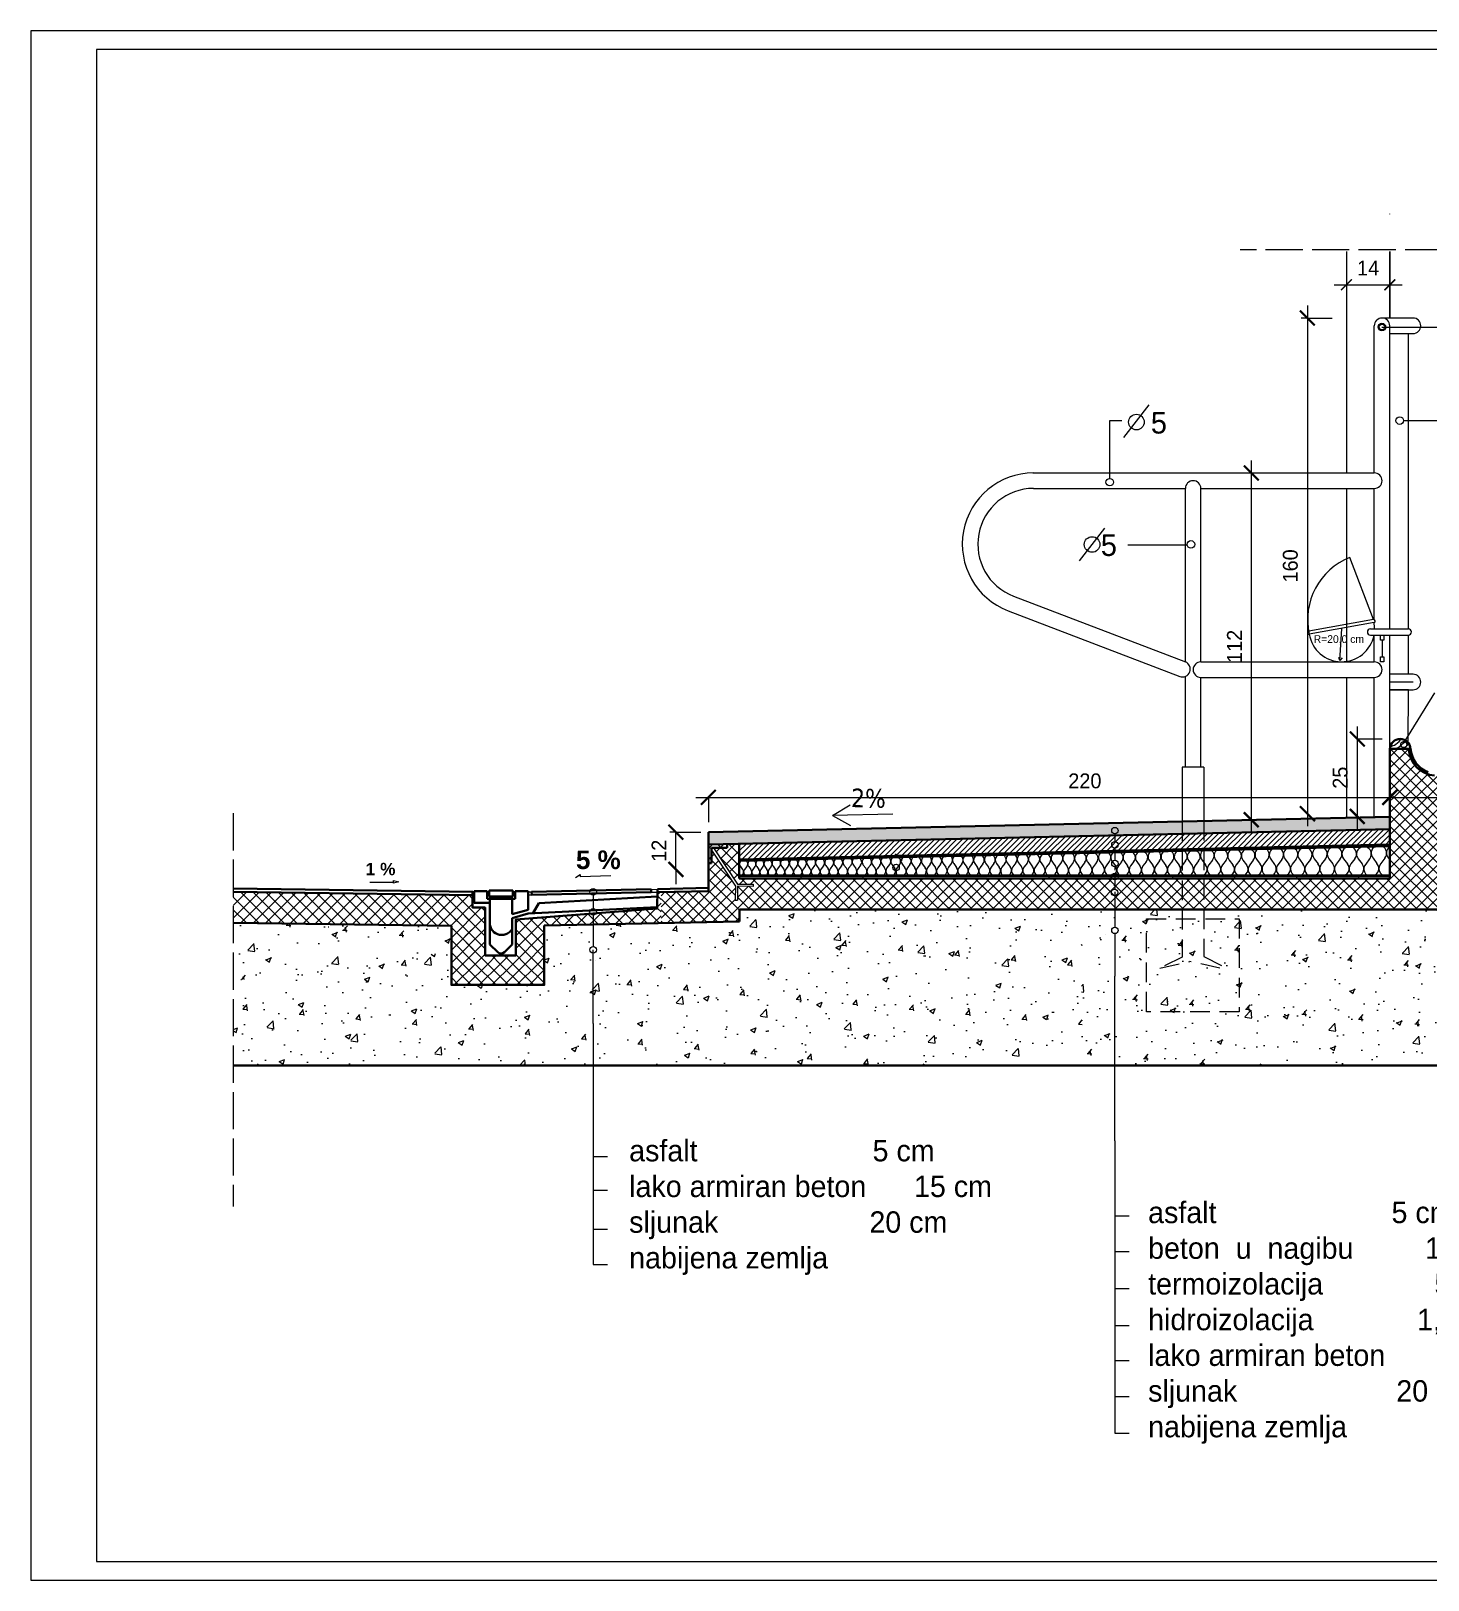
# Model space of a CAD drawing. Header units: millimetres. Extents: x 73 to 57768, y -40361 to 10065.
# Drawn here: x 2355 to 2806, y -3840 to -3340 of the extents above; entities that cross this region are included whole.
import ezdxf

# ---------------------------------------------------------------- set-up
doc = ezdxf.new("R2010")
doc.units = ezdxf.units.MM
for name, pattern in [('ACAD_ISO02W100', [15, 12, -3]), ('ACAD_ISO03W100', [30, 12, -18]), ('DASHED2', [9.525, 6.35, -3.175])]:
    doc.linetypes.add(name, pattern=pattern)
for name, color, linetype, lineweight in [('kote', 124, 'Continuous', 5), ('linija presjeka', 7, 'ACAD_ISO02W100', 18), ('nenosiv', 76, 'Continuous', 18), ('okvir', 120, 'Continuous', 13), ('shrafura', 2, 'Continuous', 5), ('srafure', 8, 'Continuous', 9), ('ulica', 71, 'Continuous', 13)]:
    doc.layers.add(name, color=color, linetype=linetype, lineweight=lineweight)
doc.layers.add('pogled', color=7, linetype='Continuous', lineweight=5, true_color=0x8db1c3)
doc.layers.add('presjek', color=7, linetype='Continuous', lineweight=40, true_color=0xe37da2)
doc.layers.add('TEXT', color=7, linetype='Continuous')
doc.styles.add('SIMPLEX', font='ARIALBD.TTF', dxfattribs={"height": 2})
doc.dimstyles.new('arhkote 1-20', dxfattribs={"dimtxt": 4.8, "dimasz": 3.5, "dimexe": 5, "dimexo": 15, "dimgap": 3, "dimtad": 1, "dimdec": 1, "dimtxsty": 'Standard', "dimblk": 'ARCHTICK', "dimcen": 2.5, "dimdle": 4, "dimse1": 1, "dimse2": 1, "dimclrd": 256, "dimclre": 256, "dimclrt": 7, "dimadec": 0, "dimazin": 0, "dimtfac": 1, "dimtdec": 1, "dimtix": 1, "dimtmove": 2, "dimatfit": 0, "dimldrblk": 'ARCHTICK', "dimfxl": 1, "dimlwd": -1, "dimarcsym": 0})
pattern_1 = [(50, (-74756.744, 23933.695), (18.218467, -1.5939086), [1.905, -20.955]), (355, (-74756.744, 23933.695), (-3.5242826, 19.1056643), [1.524, -16.764]), (100.451, (-74755.225, 23933.562), (14.69425, 17.5116688), [1.619, -17.809]), (46.1842, (-74756.744, 23938.775), (27.107904, -4.204233), [2.8575, -31.4325]), (96.6356, (-74754.485, 23938.425), (23.7404234, 24.742556), [2.4285, -26.7135]), (351.184, (-74756.744, 23938.775), (23.740461, 24.742512), [2.286, -25.146]), (21, (-74754.204, 23937.505), (15.161488, -10.2265519), [1.905, -20.955]), (326, (-74754.204, 23937.505), (6.180203, 18.4187966), [1.524, -16.764]), (71.4514, (-74752.94, 23936.653), (21.341649, 8.1922858), [1.619, -17.809]), (37.5, (-74756.7435, 23933.695), (0.3088603, 8.4555039), [0, -16.5608, 0, -17.018, 0, -16.8275]), (7.5, (-74756.7435, 23933.695), (6.6819663, 10.0180575), [0, -9.7028, 0, -16.1798, 0, -6.4135]), (327.5, (-74762.408, 23933.695), (13.5590595, -0.5728744), [0, -6.35, 0, -19.812, 0, -26.289]), (317.5, (-74764.948, 23933.695), (14.8129181, 2.5426491), [0, -8.255, 0, -13.1572, 0, -18.669])]
pattern_2 = [(45, (-74756.7435, 23933.695), (-1.796051224, 1.796051224), []), (135, (-74756.7435, 23933.695), (-1.796051224, -1.796051224), [])]
pattern_3 = [(50, (-53501.428, -11620.23), (18.218467, -1.5939086), [1.905, -20.955]), (355, (-53501.428, -11620.23), (-3.5242826, 19.105664), [1.524, -16.764]), (100.451, (-53499.91, -11620.363), (14.69425, 17.511669), [1.619, -17.809]), (46.1842, (-53501.428, -11615.15), (27.107904, -4.204233), [2.8575, -31.4325]), (96.6356, (-53499.17, -11615.5), (23.740423, 24.742556), [2.4285, -26.7135]), (351.184, (-53501.428, -11615.15), (23.74046, 24.742512), [2.286, -25.146]), (21, (-53498.888, -11616.42), (15.161488, -10.226552), [1.905, -20.955]), (326, (-53498.888, -11616.42), (6.180203, 18.4187966), [1.524, -16.764]), (71.4514, (-53497.625, -11617.272), (21.341649, 8.192286), [1.619, -17.809]), (37.5, (-53501.4285, -11620.23), (0.3088603, 8.4555039), [0, -16.5608, 0, -17.018, 0, -16.8275]), (7.5, (-53501.4285, -11620.23), (6.6819663, 10.0180575), [0, -9.7028, 0, -16.1798, 0, -6.4135]), (327.5, (-53507.093, -11620.23), (13.5590595, -0.5728744), [0, -6.35, 0, -19.812, 0, -26.289]), (317.5, (-53509.633, -11620.23), (14.8129181, 2.542649), [0, -8.255, 0, -13.1572, 0, -18.669])]
pattern_4 = [(45, (-53501.4285, -11620.23), (-2.02055763, 2.02055763), []), (135, (-53501.4285, -11620.23), (-2.02055763, -2.02055763), [])]
pattern_5 = [(37.5, (-74756.7435, 23933.69505), (-0.032000626, 0.978826475), [0, -0.77216, 0, -0.8636, 0, -0.8255]), (7.5, (-74756.7435, 23933.695), (0.899046566, 1.433650201), [0, -0.41656, 0, -0.69596, 0, -0.2667]), (327.5, (-74757.3684, 23933.69505), (1.5819847405, 0.002874369), [0, -0.254, 0, -0.9144, 0, -1.1938]), (317.5, (-74757.3684, 23933.695), (1.527112905, 0.445858647), [0, -0.127, 0, -0.59944, 0, -0.6858])]

# ---------------------------------------------------------------- blocks, each defined once
blk = doc.blocks.new('_ArchTick')
at = {"layer": 'kote', "color": 0, "const_width": 0.15}
blk.add_lwpolyline([(-0.5, -0.5), (0.5, 0.5)], dxfattribs=at)
blk = doc.blocks.new('*D309')
at = {"layer": 'Defpoints', "color": 0}
for p in [(2779.6, -3411.06), (2793.6, -3411.06), (2793.6, -3421.81)]:
    blk.add_point(p, dxfattribs=at)
at = {"layer": 'kote'}
blk.add_line((2775.6, -3421.81), (2797.6, -3421.81), dxfattribs=at)
at = {"layer": 'kote', "xscale": 3.5, "yscale": 3.5, "zscale": 3.5, "rotation": 180}
blk.add_blockref('_ArchTick', (2779.6, -3421.81), dxfattribs=at)
at = {"layer": 'kote', "xscale": 3.5, "yscale": 3.5, "zscale": 3.5}
blk.add_blockref('_ArchTick', (2793.6, -3421.81), dxfattribs=at)
at = {"layer": 'kote', "color": 7, "insert": (2786.6, -3416.41), "char_height": 4.8, "attachment_point": 5}
blk.add_mtext('14', dxfattribs=at)

msp = doc.modelspace()

# ---------------------------------------------------------------- hatches: boundary and pattern name
at = {"layer": 'pogled'}
msp.add_hatch(color=256, dxfattribs=at).paths.add_polyline_path([(2623.597, -3612.509), (2620.296, -3612.509, -0.0853209), (2619.781, -3612.509), (2614.305, -3612.509, -0.0899729), (2613.788, -3612.509), (2608.462, -3612.509, -0.0899729), (2607.945, -3612.509), (2603.597, -3612.509), (2603.597, -3613.509), (2623.597, -3613.509)])
h = msp.add_hatch(color=256, dxfattribs=at)
h.paths.add_polyline_path([(2663.597, -3612.509), (2659.52, -3612.509, -0.0899729), (2658.905, -3612.509), (2652.716, -3612.509, -0.0899729), (2652.101, -3612.509), (2645.942, -3612.509, -0.094619), (2645.326, -3612.509), (2643.597, -3612.509), (2643.597, -3613.509), (2663.597, -3613.509)])
h.paths.add_polyline_path([(2703.597, -3612.529, -0.0511877), (2703.19, -3612.509), (2695.894, -3612.509, -0.080649), (2695.285, -3612.509), (2688.299, -3612.509, -0.080649), (2687.69, -3612.509), (2683.597, -3612.509), (2683.597, -3613.509), (2703.597, -3613.509)])
h = msp.add_hatch(color=256, dxfattribs=at)
h.paths.add_polyline_path([(2743.597, -3612.509), (2737.134, -3612.509, -0.0663228), (2736.553, -3612.509), (2728.461, -3612.509, -0.0711734), (2727.868, -3612.509), (2723.597, -3612.509), (2723.597, -3613.509), (2743.597, -3613.509)])
h.paths.add_polyline_path([(2783.597, -3612.509), (2783.12, -3612.509, -0.0582682), (2782.568, -3612.509), (2773.644, -3612.509, -0.0582682), (2773.092, -3612.509), (2764.146, -3612.509, -0.0595791), (2763.597, -3612.511), (2763.597, -3613.509), (2783.597, -3613.509)])
at = {"layer": 'shrafura', "linetype": 'ACAD_ISO03W100', "ltscale": 5}
h = msp.add_hatch(dxfattribs=at)
h.set_pattern_fill('ANSI37', color=256, scale=0.8, style=0)
h.set_pattern_definition(pattern_2)
h.paths.add_polyline_path([(2962.112, -3577.698, -0.1756306), (2938.597, -3558.509), (2935.638, -3558.509), (2935.638, -3559.471), (2934.676, -3558.509), (2858.818, -3558.509), (2857.857, -3559.471), (2857.857, -3558.509), (2853.597, -3558.509, -0.1001854), (2841.704, -3571.577, -0.2674767), (2842.158, -3572.364, -0.5743672), (2840.8, -3573.156, -0.101183), (2824.344, -3580.049), (2888.173, -3623.509), (2962.112, -3623.509)])
h.paths.add_polyline_path([(2824.344, -3580.049, -0.092079), (2808.08, -3580.233, -0.3823036), (2799.714, -3571.596), (2793.597, -3571.596), (2793.597, -3587.28), (2834.965, -3587.28)])
h.paths.add_polyline_path([(2818.797, -3578.182), (2828.397, -3578.182), (2828.397, -3585.382), (2818.797, -3585.382)], flags=25)
h.paths.add_polyline_path([(2890.897, -3578.171), (2901.297, -3578.171), (2901.297, -3585.371), (2890.897, -3585.371)], flags=24)
h = msp.add_hatch(dxfattribs=at)
h.set_pattern_fill('ANSI37', color=256, scale=0.8, style=0)
h.set_pattern_definition(pattern_2)
h.paths.add_polyline_path([(2834.965, -3587.28), (2793.597, -3587.28), (2793.597, -3613.509), (2733.597, -3613.509), (2733.597, -3623.509), (2888.173, -3623.509)])
h.paths.add_polyline_path([(2733.597, -3613.509), (2726.597, -3613.509), (2726.597, -3623.509), (2733.597, -3623.509)])
h.paths.add_polyline_path([(2726.597, -3613.509), (2651.072, -3613.509), (2651.072, -3623.509), (2726.597, -3623.509)])
h = msp.add_hatch(dxfattribs=at)
h.set_pattern_fill('AR-SAND', color=256, scale=0.02, style=0)
h.set_pattern_definition(pattern_5)
h.paths.add_polyline_path([(2793.597, -3597.51), (2793.597, -3593.509), (2748.893, -3594.52), (2748.893, -3598.527)])
h.paths.add_polyline_path([(2748.893, -3598.527), (2748.893, -3594.52), (2733.597, -3594.866), (2733.597, -3598.874)])
h.paths.add_polyline_path([(2726.597, -3595.024), (2726.597, -3599.033), (2733.597, -3598.874), (2733.597, -3594.866)])
h = msp.add_hatch(dxfattribs=at)
h.set_pattern_fill('AR-SAND', color=256, scale=0.02, style=0)
h.set_pattern_definition(pattern_5)
h.paths.add_polyline_path([(2653.139, -3596.684), (2573.627, -3598.482), (2573.627, -3602.511), (2653.139, -3600.703)])
h = msp.add_hatch(dxfattribs=at)
h.set_pattern_fill('ANSI31', color=256, scale=0.4, style=0)
h.set_pattern_definition([(45, (-74756.7435, 23933.695), (-0.898025612, 0.898025612), [])])
h.paths.add_polyline_path([(2583.597, -3602.284), (2583.597, -3607.285), (2726.597, -3604.035), (2726.597, -3599.033)])
h.paths.add_polyline_path([(2726.597, -3604.035), (2733.597, -3603.876), (2733.597, -3598.874), (2726.597, -3599.033)])
h.paths.add_polyline_path([(2733.597, -3598.874), (2733.597, -3603.876), (2793.597, -3602.512), (2793.597, -3597.51)])
h = msp.add_hatch(dxfattribs=at)
h.set_pattern_fill('AR-SAND', color=256, scale=0.02, style=0)
h.set_pattern_definition(pattern_5)
h.paths.add_polyline_path([(2726.597, -3595.024), (2653.139, -3596.684), (2653.139, -3600.703), (2726.597, -3599.033)])
h = msp.add_hatch(dxfattribs=at)
h.set_pattern_fill('ANSI37', color=256, scale=0.8, style=0)
h.set_pattern_definition(pattern_2)
h.paths.add_polyline_path([(2651.072, -3613.509), (2583.597, -3613.509), (2583.597, -3602.284), (2573.627, -3602.511), (2573.627, -3608.511), (2574.627, -3608.511), (2574.627, -3603.511), (2575.27, -3603.511), (2583.06, -3615.287), (2588.021, -3615.305), (2588.018, -3615.992), (2583.007, -3615.974), (2582.991, -3620.432), (2582.305, -3620.43), (2582.321, -3615.983), (2574.627, -3604.351), (2574.627, -3608.511), (2573.627, -3608.511), (2573.627, -3617.511), (2558.349, -3617.84), (2558.349, -3627.842), (2583.627, -3627.299), (2583.627, -3623.509), (2651.072, -3623.509)])
at = {"layer": 'shrafura', "linetype": 'ACAD_ISO02W100'}
h = msp.add_hatch(dxfattribs=at)
h.set_pattern_fill('ANSI37', color=256, scale=0.9, style=0)
h.set_pattern_definition(pattern_4)
h.paths.add_polyline_path([(2501.533, -3622.845), (2497.488, -3622.845), (2497.488, -3618.799), (2420.199, -3617.739), (2420.199, -3627.74), (2490.627, -3628.706), (2490.627, -3641.06), (2520.627, -3641.06), (2520.627, -3628.653), (2536.416, -3628.313), (2536.416, -3625.322, -0.260489), (2535.521, -3624.822), (2511.45, -3626.692), (2511.45, -3638.3), (2501.533, -3638.3)])
h = msp.add_hatch(dxfattribs=at)
h.set_pattern_fill('ANSI37', color=256, scale=0.9, style=0)
h.set_pattern_definition(pattern_4)
h.paths.add_polyline_path([(2558.337, -3617.84), (2557.122, -3617.866), (2557.049, -3623.149), (2537.385, -3624.677, -0.3023426), (2536.416, -3625.322), (2536.416, -3628.313), (2558.337, -3627.842)])
at = {"layer": 'shrafura'}
h = msp.add_hatch(dxfattribs=at)
h.set_pattern_fill('AR-CONC', color=256, scale=0.1, style=0)
h.set_pattern_definition(pattern_3)
h.paths.add_polyline_path([(2694.115, -3623.509), (2583.627, -3623.509), (2583.627, -3627.299), (2536.416, -3628.313), (2536.416, -3635.431, -0.4142136), (2537.466, -3636.482, -0.4148697), (2536.413, -3637.533), (2536.362, -3660.239), (2536.362, -3673.853), (2694.419, -3673.853)])
at = {"layer": 'shrafura', "linetype": 'ACAD_ISO03W100', "ltscale": 5}
h = msp.add_hatch(dxfattribs=at)
h.set_pattern_fill('AR-CONC', color=256, scale=0.1, style=0)
h.set_pattern_definition(pattern_1)
h.paths.add_polyline_path([(2962.112, -3623.509), (2733.597, -3623.509), (2733.597, -3626.446), (2745.022, -3626.446), (2745.022, -3656.446), (2715.022, -3656.446), (2715.022, -3626.446), (2726.597, -3626.446), (2726.597, -3623.509), (2694.054, -3623.509), (2694.054, -3673.853), (2962.112, -3673.853)])
h = msp.add_hatch(dxfattribs=at)
h.set_pattern_fill('AR-CONC', color=256, scale=0.1, style=0)
h.set_pattern_definition(pattern_1)
h.paths.add_polyline_path([(2490.627, -3631.414), (2420.199, -3636.234), (2420.199, -3646.256), (2496.139, -3641.06), (2490.627, -3641.06)])
h.paths.add_polyline_path([(2490.627, -3631.414), (2490.627, -3628.706), (2420.199, -3627.74), (2420.199, -3636.234)])
at = {"layer": 'shrafura'}
h = msp.add_hatch(dxfattribs=at)
h.set_pattern_fill('AR-CONC', color=256, scale=0.1, style=0)
h.set_pattern_definition(pattern_3)
h.paths.add_polyline_path([(2536.413, -3637.533, -0.4135578), (2535.365, -3636.482, -0.4142136), (2536.416, -3635.431), (2536.416, -3628.313), (2520.627, -3628.653), (2520.627, -3641.06), (2520.627, -3647.799), (2490.627, -3647.799), (2490.627, -3641.06), (2490.627, -3636.902), (2420.199, -3647.55), (2420.199, -3673.853), (2536.362, -3673.853), (2536.362, -3660.239)])
at = {"layer": 'shrafura', "linetype": 'ACAD_ISO03W100', "ltscale": 5}
h = msp.add_hatch(dxfattribs=at)
h.set_pattern_fill('AR-CONC', color=256, scale=0.1, style=0)
h.set_pattern_definition(pattern_1)
h.paths.add_polyline_path([(2715.022, -3626.446), (2715.022, -3656.446), (2745.022, -3656.446), (2745.022, -3626.446)])
at = {"layer": 'shrafura', "linetype": 'ACAD_ISO02W100'}
h = msp.add_hatch(dxfattribs=at)
h.set_pattern_fill('ANSI37', color=256, scale=0.9, style=0)
h.set_pattern_definition(pattern_4)
h.paths.add_polyline_path([(2520.627, -3641.06), (2490.627, -3641.06), (2490.627, -3647.799), (2520.627, -3647.799)])

# ---------------------------------------------------------------- linework, layer by layer
at = {"layer": 'kote'}
for p, q in [((2767.005, -3428.555), (2767.005, -3596.555)), ((2767.005, -3432.555), (2765.005, -3432.555)), ((2767.005, -3432.555), (2775.005, -3432.555)), ((2707.772, -3471.085), (2715.934, -3460.597)), ((2748.893, -3478.553), (2748.893, -3598.52)), ((2693.397, -3510.887), (2701.559, -3500.4)), ((2783.106, -3564.427), (2783.106, -3597.427)), ((2783.106, -3568.427), (2791.106, -3568.427)), ((2569.597, -3587.28), (2853.597, -3587.28)), ((2573.597, -3587.28), (2573.597, -3595.28)), ((2563.12, -3598.509), (2561.12, -3598.509)), ((2563.12, -3598.509), (2571.12, -3598.509)), ((2563.12, -3610.509), (2563.12, -3598.509)), ((2563.12, -3610.509), (2563.12, -3615.309))]:
    msp.add_line(p, q, dxfattribs=at)
at = {"layer": 'kote', "linetype": 'ByBlock'}
for p, q in [((2464.292, -3614.635), (2471.824, -3614.635)), ((2471.968, -3614.511), (2471.968, -3614.094)), ((2471.968, -3614.094), (2473.694, -3614.557)), ((2473.694, -3614.557), (2471.984, -3615.015)), ((2471.984, -3615.015), (2471.984, -3614.571)), ((2530.658, -3613.145), (2532.257, -3612.222)), ((2532.257, -3612.222), (2532.257, -3612.952)), ((2542.142, -3612.556), (2532.257, -3612.952))]:
    msp.add_line(p, q, dxfattribs=at)
at = {"layer": 'kote'}
for centre in [(2711.807, -3466.131), (2697.478, -3505.644)]:
    msp.add_circle(centre, 2.52, dxfattribs=at)
at = {"layer": 'linija presjeka'}
for p, q in [((2840.521, -3410.557), (2745.27, -3410.557)), ((2420.199, -3592.378), (2420.199, -3719.291))]:
    msp.add_line(p, q, dxfattribs=at)
at = {"layer": 'nenosiv'}
for p, q in [((2573.597, -3613.509), (2573.597, -3602.507)), ((2583.597, -3612.677), (2793.597, -3612.677))]:
    msp.add_line(p, q, dxfattribs=at)
at = {"layer": 'okvir'}
for points in [[(2354.911, -3339.898), (2354.911, -3839.898), (3054.911, -3839.898), (3054.911, -3339.898)], [(2354.911, -3339.898), (2354.911, -3839.898), (3054.911, -3839.898), (3054.911, -3339.898)], [(2376.027, -3345.898), (2376.027, -3833.898), (3048.911, -3833.898), (3048.911, -3345.898)], [(2376.027, -3345.898), (2376.027, -3833.898), (3048.911, -3833.898), (3048.911, -3345.898)]]:
    msp.add_lwpolyline(points, close=True, dxfattribs=at)
at = {"layer": 'pogled'}
for p, q in [((2793.597, -3399.058), (2793.597, -3398.948)), ((2793.597, -3399.058), (2793.597, -3398.948)), ((2779.597, -3411.063), (2779.597, -3482.553)), ((2793.597, -3432.554), (2793.597, -3411.063)), ((2793.597, -3432.554), (2793.597, -3411.063)), ((2793.597, -3411.063), (2793.597, -3432.554)), ((2801.097, -3432.556), (2791.097, -3432.553)), ((2788.597, -3482.553), (2788.597, -3435.053)), ((2791.067, -3435.461), (2815.573, -3435.461)), ((2793.597, -3532.873), (2793.597, -3435.053)), ((2793.597, -3437.556), (2801.097, -3437.556)), ((2799.597, -3532.873), (2799.597, -3437.556)), ((2703.197, -3465.648), (2707.102, -3465.648)), ((2703.197, -3484.32), (2703.197, -3465.648)), ((2798.029, -3465.648), (2810.872, -3465.648)), ((2678.328, -3482.553), (2788.597, -3482.553)), ((2678.597, -3487.553), (2727.597, -3487.553)), ((2727.597, -3543.553), (2727.597, -3487.553)), ((2732.597, -3543.553), (2732.597, -3487.553)), ((2732.597, -3487.553), (2788.597, -3487.553)), ((2779.597, -3487.553), (2779.597, -3543.553)), ((2788.597, -3529.89), (2788.597, -3487.553)), ((2709.044, -3505.74), (2728.196, -3505.74)), ((2788.334, -3529.866), (2780.746, -3509.84)), ((2672.17, -3522.366), (2727.597, -3543.553)), ((2670.385, -3527.037), (2725.812, -3548.223)), ((2788.334, -3529.866), (2767.416, -3533.587)), ((2788.509, -3530.851), (2767.592, -3534.572)), ((2777.522, -3543.143), (2778.079, -3532.873)), ((2787.36, -3532.873), (2799.604, -3532.873)), ((2787.36, -3534.873), (2799.604, -3534.873)), ((2788.597, -3543.553), (2788.597, -3534.873)), ((2790.626, -3536.514), (2790.626, -3534.873)), ((2790.626, -3534.873), (2791.636, -3534.873)), ((2791.636, -3534.873), (2791.636, -3536.514)), ((2793.597, -3557.553), (2793.597, -3534.873)), ((2799.597, -3547.553), (2799.597, -3534.873)), ((2791.636, -3536.514), (2790.626, -3536.514)), ((2791.131, -3536.514), (2791.131, -3541.912)), ((2732.597, -3543.553), (2788.597, -3543.553)), ((2777.522, -3543.143), (2777.147, -3542.073)), ((2778.272, -3542.207), (2777.522, -3543.143)), ((2790.626, -3543.553), (2790.626, -3541.912)), ((2790.626, -3541.912), (2791.636, -3541.912)), ((2791.636, -3543.553), (2790.626, -3543.553)), ((2791.636, -3541.912), (2791.636, -3543.553)), ((2727.597, -3577.553), (2727.597, -3548.223)), ((2732.597, -3548.553), (2788.597, -3548.553)), ((2732.597, -3577.553), (2732.597, -3548.553)), ((2779.597, -3548.553), (2779.597, -3593.826)), ((2788.597, -3593.622), (2788.597, -3548.553)), ((2788.597, -3577.553), (2788.597, -3548.553)), ((2801.097, -3547.553), (2793.597, -3547.553)), ((2801.097, -3550.053), (2793.597, -3550.053)), ((2799.597, -3552.553), (2793.597, -3552.553)), ((2793.597, -3552.553), (2801.097, -3552.553)), ((2799.552, -3569.641), (2799.597, -3552.553)), ((2793.597, -3571.596), (2793.597, -3557.553)), ((2726.597, -3577.553), (2726.597, -3595.024)), ((2733.597, -3577.553), (2726.597, -3577.553)), ((2733.597, -3577.553), (2733.597, -3594.866)), ((2613.646, -3593.148), (2619.382, -3589.663)), ((2633.147, -3592.712), (2613.646, -3593.148)), ((2613.646, -3593.148), (2619.532, -3596.373)), ((2793.517, -3594.171), (2793.517, -3594.171)), ((2704.698, -3599.064), (2704.698, -3599.064)), ((2704.863, -3599.065), (2704.863, -3601.564)), ((2573.597, -3602.795), (2573.627, -3602.839)), ((2574.627, -3604.351), (2582.321, -3615.983)), ((2575.27, -3603.511), (2583.06, -3615.287)), ((2704.863, -3603.666), (2704.863, -3607.553)), ((2633.369, -3606.322), (2634.196, -3605.494)), ((2704.863, -3609.655), (2704.863, -3610.765)), ((2603.597, -3613.509), (2603.597, -3612.509)), ((2623.597, -3613.509), (2623.597, -3612.509)), ((2634.196, -3610.97), (2634.196, -3612.081)), ((2683.597, -3613.509), (2683.597, -3612.509)), ((2683.597, -3613.509), (2683.597, -3612.509)), ((2703.597, -3613.509), (2703.597, -3612.509)), ((2703.597, -3613.509), (2703.597, -3612.509)), ((2704.863, -3612.867), (2704.863, -3616.929)), ((2723.597, -3613.509), (2723.597, -3612.509)), ((2743.597, -3613.509), (2743.597, -3612.509)), ((2763.597, -3613.509), (2763.597, -3612.509)), ((2783.597, -3613.509), (2783.597, -3612.509)), ((2535.677, -3618.733), (2535.677, -3618.733)), ((2536.416, -3618.82), (2536.416, -3623.22)), ((2537.084, -3618.76), (2537.084, -3618.76)), ((2582.321, -3615.983), (2582.305, -3620.43)), ((2583.007, -3615.974), (2582.991, -3620.432)), ((2588.018, -3615.992), (2583.007, -3615.974)), ((2583.03, -3615.287), (2588.021, -3615.305)), ((2588.021, -3615.305), (2588.018, -3615.992)), ((2704.541, -3615.726), (2704.863, -3615.404)), ((2704.863, -3617.778), (2704.863, -3629.145)), ((2582.305, -3620.43), (2582.991, -3620.432)), ((2621.51, -3623.691), (2621.51, -3623.691)), ((2450.902, -3629.082), (2451.075, -3629.016)), ((2536.416, -3625.322), (2536.416, -3635.431)), ((2704.84, -3627.032), (2704.84, -3627.032)), ((2701.877, -3631.432), (2701.877, -3631.432)), ((2704.863, -3631.247), (2704.863, -3644.969)), ((2537.112, -3639.803), (2537.112, -3639.803)), ((2536.362, -3660.239), (2536.362, -3738.001)), ((2704.863, -3698.125), (2704.863, -3792.549)), ((2536.362, -3703.198), (2540.989, -3703.198)), ((2536.362, -3714.107), (2540.989, -3714.107)), ((2704.863, -3722.351), (2709.49, -3722.351)), ((2536.362, -3726.63), (2540.989, -3726.63)), ((2704.863, -3733.884), (2709.49, -3733.884)), ((2536.362, -3738.001), (2540.989, -3738.001)), ((2704.863, -3745.773), (2709.49, -3745.773)), ((2704.863, -3757.723), (2709.49, -3757.723)), ((2704.863, -3769.066), (2709.49, -3769.066)), ((2704.863, -3780.66), (2709.49, -3780.66)), ((2704.863, -3792.549), (2709.49, -3792.549))]:
    msp.add_line(p, q, dxfattribs=at)
at = {"layer": 'pogled', "linetype": 'DASHED2'}
for p, q in [((2733.597, -3594.866), (2733.597, -3638.689)), ((2726.597, -3595.024), (2726.597, -3638.847)), ((2726.597, -3638.847), (2719.41, -3642.411)), ((2733.597, -3638.689), (2740.784, -3642.253)), ((2719.41, -3642.411), (2729.097, -3640.273)), ((2738.784, -3642.411), (2729.097, -3640.273))]:
    msp.add_line(p, q, dxfattribs=at)
at = {"layer": 'pogled', "linetype": 'ACAD_ISO02W100'}
for points in [[(2515.349, -3617.747), (2516.523, -3617.747)], [(2515.395, -3618.728), (2516.624, -3618.728)], [(2555.14, -3616.973), (2557.135, -3616.9)], [(2555.157, -3617.828), (2557.122, -3617.852)]]:
    msp.add_lwpolyline(points, dxfattribs=at)
at = {"layer": 'pogled', "linetype": 'DASHED2'}
msp.add_lwpolyline([(2745.022, -3656.446), (2715.022, -3656.446), (2715.022, -3626.446), (2745.022, -3626.446)], close=True, dxfattribs=at)
at = {"layer": 'pogled', "linetype": 'ACAD_ISO03W100', "ltscale": 5}
for points in [[(2536.362, -3660.239), (2536.416, -3636.482)], [(2704.863, -3698.125), (2704.863, -3644.969)]]:
    msp.add_lwpolyline(points, dxfattribs=at)
at = {"layer": 'pogled'}
for centre, radius in [((2791.067, -3435.461), 1.2), ((2791.067, -3435.461), 0.9), ((2796.811, -3465.648), 1.218), ((2703.197, -3485.538), 1.218), ((2729.408, -3505.614), 1.218), ((2704.863, -3598.014), 1.051), ((2704.863, -3602.615), 1.051), ((2634.196, -3609.919), 1.051), ((2704.863, -3608.604), 1.051), ((2704.863, -3612.789), 1.051), ((2536.416, -3617.77), 1.051), ((2704.759, -3617.974), 1.051), ((2536.416, -3624.271), 1.051), ((2704.863, -3630.196), 1.051), ((2536.416, -3636.482), 1.051)]:
    msp.add_circle(centre, radius, dxfattribs=at)
for centre, radius, start, end in [((2791.097, -3435.053), 2.5, 0, 180), ((2801.097, -3435.056), 2.5, 270, 90), ((2678.597, -3505.553), 23, 90, 249.08107), ((2788.597, -3485.053), 2.5, 270, 90), ((2678.597, -3505.553), 18, 90, 249.08107), ((2730.097, -3487.553), 2.5, 0, 180), ((2788.598, -3529.866), 21.511, 111.40865, 192.62852), ((2788.421, -3530.359), 0.5, 280.08746, 100.08746), ((2767.504, -3534.08), 0.5, 100.08746, 280.08746), ((2778.079, -3532.873), 10.624, 189.19959, 349.14921), ((2787.36, -3533.873), 1, 90, 270), ((2778.079, -3532.873), 10.624, 0, 10.97532), ((2799.604, -3533.873), 1, 270, 90), ((2726.704, -3545.888), 2.5, 249.08107, 69.08107), ((2732.597, -3546.053), 2.5, 90, 270), ((2788.597, -3546.053), 2.5, 270, 90), ((2801.097, -3550.053), 2.5, 270, 90)]:
    msp.add_arc(centre, radius, start, end, dxfattribs=at)
at = {"layer": 'pogled', "ltscale": 0.004}
for points, knots in [([(2794.125, -3570.738), (2794.125, -3570.722), (2795.433, -3570.47), (2796.505, -3569.165), (2797.346, -3568.557), (2797.48, -3568.467)], [2.4894056, 2.4894056, 2.4894056, 2.4894056, 4.086724, 6.6908315, 7.1711765, 7.1711765, 7.1711765, 7.1711765]), ([(2794.86, -3571.466), (2795.387, -3571.451), (2796.695, -3571.199), (2797.768, -3569.894), (2798.609, -3569.286), (2798.742, -3569.196)], [2.4894056, 2.4894056, 2.4894056, 2.4894056, 4.086724, 6.6908315, 7.1711765, 7.1711765, 7.1711765, 7.1711765]), ([(2797.767, -3571.596), (2797.805, -3571.579), (2798.543, -3571.223), (2799.148, -3570.512), (2799.798, -3569.977)], [3.9537249, 3.9537249, 3.9537249, 3.9537249, 4.086724, 6.5644781, 6.5644781, 6.5644781, 6.5644781])]:
    msp.add_open_spline(points, degree=3, knots=knots, dxfattribs=at)
for points in [[(2799.558, -3567.405), (2799.578, -3567.396), (2799.598, -3567.387), (2799.619, -3567.378)], [(2796.752, -3571.859), (2796.753, -3571.859), (2796.754, -3571.859), (2796.756, -3571.859)]]:
    msp.add_open_spline(points, degree=3, dxfattribs=at)
at = {"layer": 'presjek'}
for p, q in [((2793.597, -3613.509), (2793.597, -3571.596)), ((2800.327, -3571.596), (2793.597, -3571.596)), ((2793.597, -3593.509), (2573.627, -3598.482)), ((2793.722, -3597.507), (2573.597, -3602.511)), ((2573.627, -3617.511), (2573.627, -3598.482)), ((2579.627, -3603.511), (2574.627, -3603.511)), ((2574.627, -3608.511), (2574.627, -3603.511)), ((2579.627, -3603.511), (2579.627, -3602.511)), ((2583.597, -3613.509), (2583.597, -3602.199)), ((2793.597, -3602.512), (2583.597, -3607.285)), ((2793.761, -3602.971), (2583.597, -3607.748)), ((2574.627, -3608.511), (2573.627, -3608.511)), ((2583.597, -3612.509), (2793.597, -3612.509)), ((2583.597, -3613.509), (2793.597, -3613.509)), ((2497.627, -3617.801), (2420.199, -3616.739)), ((2497.627, -3618.801), (2420.199, -3617.739)), ((2555.138, -3616.909), (2516.501, -3617.739)), ((2555.159, -3617.908), (2516.633, -3618.736)), ((2573.627, -3617.511), (2557.122, -3617.866)), ((2573.627, -3616.511), (2557.136, -3616.866)), ((2583.627, -3623.509), (2962.112, -3623.509)), ((2583.627, -3627.299), (2583.627, -3623.509)), ((2490.627, -3628.706), (2420.199, -3627.74)), ((2490.627, -3628.706), (2490.627, -3641.06)), ((2583.627, -3627.299), (2520.627, -3628.653)), ((2520.627, -3628.653), (2520.627, -3641.06))]:
    msp.add_line(p, q, dxfattribs=at)
at = {"layer": 'presjek', "linetype": 'ByBlock'}
for p, q in [((2497.981, -3617.572), (2497.981, -3621.472)), ((2502.181, -3617.572), (2497.981, -3617.572)), ((2502.181, -3617.572), (2502.181, -3619.972)), ((2502.181, -3619.972), (2502.181, -3617.572)), ((2503.081, -3619.972), (2502.181, -3619.972)), ((2502.79, -3619.319), (2502.79, -3617.374)), ((2502.79, -3617.374), (2510.485, -3617.374)), ((2510.485, -3619.319), (2502.79, -3619.319)), ((2503.081, -3619.972), (2503.081, -3634.176)), ((2510.281, -3619.972), (2503.081, -3619.972)), ((2510.281, -3619.972), (2510.281, -3624.938)), ((2510.281, -3619.972), (2511.181, -3619.972)), ((2510.485, -3617.374), (2510.485, -3619.319)), ((2511.181, -3619.972), (2511.181, -3617.572)), ((2511.181, -3617.572), (2515.381, -3617.572)), ((2515.381, -3617.572), (2515.381, -3623.572)), ((2557.102, -3619.324), (2518.841, -3621.472)), ((2515.381, -3623.572), (2510.281, -3624.938)), ((2510.281, -3626.229), (2515.381, -3624.772)), ((2515.381, -3624.772), (2557.055, -3622.743)), ((2518.841, -3621.472), (2516.936, -3624.772)), ((2510.281, -3626.229), (2510.281, -3634.717)), ((2503.081, -3634.717), (2503.081, -3632.663)), ((2505.621, -3637.256), (2503.081, -3634.717)), ((2510.281, -3634.717), (2507.742, -3637.256))]:
    msp.add_line(p, q, dxfattribs=at)
at = {"layer": 'presjek'}
for points in [[(2497.488, -3617.758), (2497.488, -3622.845), (2501.533, -3622.845), (2501.533, -3638.3), (2511.45, -3638.3), (2511.45, -3626.692), (2557.049, -3623.149), (2557.136, -3616.866)], [(2490.627, -3641.06), (2490.627, -3647.799), (2520.627, -3647.799), (2520.627, -3641.06)]]:
    msp.add_lwpolyline(points, dxfattribs=at)
at = {"layer": 'presjek', "linetype": 'ACAD_ISO02W100'}
for points in [[(2516.501, -3617.739), (2516.633, -3618.736)], [(2555.138, -3616.909), (2555.159, -3617.908)], [(2498.038, -3621.36), (2503.094, -3621.325)]]:
    msp.add_lwpolyline(points, dxfattribs=at)
at = {"layer": 'presjek', "ltscale": 5}
msp.add_lwpolyline([(2420.199, -3673.853), (2962.112, -3673.853)], dxfattribs=at)
at = {"layer": 'presjek'}
for centre, radius, start, end in [((2796.962, -3571.798), 3.371, 3.43466, 176.56534), ((2808.72, -3571.243), 9.012, 182.24352, 265.93166), ((2809.306, -3570.828), 9.012, 184.89064, 248.10481)]:
    msp.add_arc(centre, radius, start, end, dxfattribs=at)
at = {"layer": 'presjek', "linetype": 'ByBlock'}
for centre, radius, start, end in [((2506.918, -3627.784), 3.902, 169.51976, 328.96988), ((2506.681, -3636.196), 1.5, 225, 315)]:
    msp.add_arc(centre, radius, start, end, dxfattribs=at)
at = {"layer": 'shrafura', "linetype": 'ACAD_ISO02W100'}
for points in [[(2493.746, -3624.321), (2496.029, -3626.648)], [(2491.555, -3626.283), (2493.929, -3628.564)], [(2494.979, -3632.214), (2497.124, -3629.979)], [(2495.07, -3636.23), (2497.17, -3634.085)], [(2495.435, -3634.131), (2497.718, -3636.321)]]:
    msp.add_lwpolyline(points, dxfattribs=at)
at = {"layer": 'srafure', "color": 132}
for p, q in [((2584.008, -3609.595), (2584.678, -3610.514)), ((2586.002, -3609.612), (2585.317, -3610.52)), ((2586.635, -3609.618), (2587.304, -3610.537)), ((2588.629, -3609.636), (2587.943, -3610.543)), ((2589.239, -3609.595), (2589.908, -3610.514)), ((2591.233, -3609.612), (2590.547, -3610.52)), ((2591.865, -3609.618), (2592.535, -3610.537)), ((2593.859, -3609.636), (2593.174, -3610.543)), ((2594.484, -3609.441), (2595.187, -3610.406)), ((2596.578, -3609.459), (2595.858, -3610.412)), ((2597.242, -3609.465), (2597.945, -3610.43)), ((2599.336, -3609.484), (2598.616, -3610.436)), ((2600.068, -3609.441), (2600.771, -3610.406)), ((2602.162, -3609.459), (2601.442, -3610.412)), ((2602.826, -3609.465), (2603.529, -3610.43)), ((2604.92, -3609.484), (2604.2, -3610.436)), ((2605.673, -3609.276), (2606.411, -3610.29)), ((2607.872, -3609.296), (2607.116, -3610.296)), ((2608.569, -3609.302), (2609.307, -3610.316)), ((2610.768, -3609.322), (2610.012, -3610.322)), ((2611.517, -3609.276), (2612.255, -3610.29)), ((2613.716, -3609.296), (2612.96, -3610.296)), ((2614.413, -3609.302), (2615.151, -3610.316)), ((2616.611, -3609.322), (2615.855, -3610.322)), ((2617.382, -3609.104), (2618.157, -3610.168)), ((2619.691, -3609.124), (2618.897, -3610.175)), ((2620.422, -3609.131), (2621.197, -3610.195)), ((2622.731, -3609.151), (2621.937, -3610.202)), ((2623.615, -3609.104), (2624.39, -3610.168)), ((2625.924, -3609.124), (2625.13, -3610.175)), ((2626.655, -3609.131), (2627.43, -3610.195)), ((2628.964, -3609.151), (2628.17, -3610.202)), ((2629.681, -3608.921), (2630.495, -3610.038)), ((2632.105, -3608.943), (2631.272, -3610.045)), ((2632.874, -3608.949), (2633.687, -3610.067)), ((2635.298, -3608.971), (2634.464, -3610.074)), ((2636.271, -3608.921), (2637.084, -3610.038)), ((2638.694, -3608.943), (2637.861, -3610.045)), ((2639.463, -3608.949), (2640.277, -3610.067)), ((2641.887, -3608.971), (2641.054, -3610.074)), ((2642.766, -3608.824), (2643.603, -3609.973)), ((2645.259, -3608.846), (2644.402, -3609.98)), ((2646.049, -3608.853), (2646.886, -3610.002)), ((2648.542, -3608.875), (2647.685, -3610.009)), ((2649.397, -3608.629), (2650.276, -3609.835)), ((2652.014, -3608.652), (2651.115, -3609.843)), ((2652.844, -3608.659), (2653.723, -3609.866)), ((2655.462, -3608.682), (2654.562, -3609.873)), ((2656.201, -3608.629), (2657.079, -3609.835)), ((2658.818, -3608.652), (2657.918, -3609.843)), ((2659.648, -3608.659), (2660.527, -3609.866)), ((2662.265, -3608.682), (2661.365, -3609.873)), ((2663.129, -3608.547), (2664.025, -3609.777)), ((2665.799, -3608.57), (2664.881, -3609.785)), ((2666.645, -3608.578), (2667.542, -3609.808)), ((2669.315, -3608.601), (2668.397, -3609.816)), ((2670.114, -3608.423), (2671.036, -3609.69)), ((2672.862, -3608.448), (2671.917, -3609.698)), ((2673.733, -3608.455), (2674.656, -3609.722)), ((2676.481, -3608.48), (2675.537, -3609.73)), ((2677.381, -3608.423), (2678.304, -3609.69)), ((2680.13, -3608.448), (2679.185, -3609.698)), ((2681.001, -3608.455), (2681.924, -3609.722)), ((2683.749, -3608.48), (2682.804, -3609.73)), ((2684.674, -3608.208), (2685.643, -3609.538)), ((2687.56, -3608.233), (2686.568, -3609.546)), ((2688.475, -3608.241), (2689.444, -3609.572)), ((2691.361, -3608.267), (2690.368, -3609.58)), ((2692.269, -3608.208), (2693.238, -3609.538)), ((2695.155, -3608.233), (2694.163, -3609.546)), ((2696.07, -3608.241), (2697.038, -3609.572)), ((2698.955, -3608.267), (2697.963, -3609.58)), ((2700.005, -3607.981), (2701.022, -3609.378)), ((2703.035, -3608.008), (2701.993, -3609.387)), ((2703.996, -3608.017), (2705.013, -3609.413)), ((2707.026, -3608.044), (2705.984, -3609.422)), ((2707.941, -3607.981), (2708.958, -3609.378)), ((2710.971, -3608.008), (2709.929, -3609.387)), ((2711.931, -3608.017), (2712.948, -3609.413)), ((2714.961, -3608.044), (2713.919, -3609.422)), ((2716.039, -3607.744), (2717.107, -3609.21)), ((2719.22, -3607.772), (2718.127, -3609.219)), ((2720.229, -3607.781), (2721.297, -3609.247)), ((2723.411, -3607.809), (2722.317, -3609.256)), ((2724.504, -3607.744), (2725.572, -3609.21)), ((2727.685, -3607.772), (2726.591, -3609.219)), ((2728.694, -3607.781), (2729.762, -3609.247)), ((2731.875, -3607.809), (2730.781, -3609.256)), ((2733, -3607.494), (2734.121, -3609.034)), ((2736.34, -3607.524), (2735.192, -3609.043)), ((2737.4, -3607.533), (2738.521, -3609.073)), ((2740.74, -3607.563), (2739.592, -3609.082)), ((2741.795, -3607.494), (2742.917, -3609.034)), ((2745.136, -3607.524), (2743.987, -3609.043)), ((2746.195, -3607.533), (2747.316, -3609.073)), ((2749.535, -3607.563), (2748.387, -3609.082)), ((2750.619, -3607.232), (2751.797, -3608.849)), ((2754.127, -3607.263), (2752.921, -3608.859)), ((2755.239, -3607.273), (2756.416, -3608.89)), ((2758.746, -3607.304), (2757.54, -3608.9)), ((2759.827, -3607.232), (2761.005, -3608.849)), ((2763.335, -3607.263), (2762.129, -3608.859)), ((2764.447, -3607.273), (2765.624, -3608.89)), ((2767.954, -3607.304), (2766.749, -3608.9)), ((2769.211, -3607.067), (2770.424, -3608.732)), ((2772.824, -3607.099), (2771.582, -3608.743)), ((2773.969, -3607.109), (2775.182, -3608.774)), ((2777.582, -3607.141), (2776.34, -3608.785)), ((2778.687, -3607.067), (2779.9, -3608.732)), ((2782.3, -3607.099), (2781.058, -3608.743)), ((2783.445, -3607.109), (2784.658, -3608.774)), ((2787.058, -3607.141), (2785.816, -3608.785)), ((2788.182, -3606.877), (2789.468, -3608.611)), ((2791.968, -3606.877), (2790.682, -3608.611)), ((2793.16, -3606.877), (2793.597, -3607.465))]:
    msp.add_line(p, q, dxfattribs=at)
for centre, radius, start, end in [((2705.522, -3606.732), 1.995, 119.72947, 220.09233), ((2705.522, -3606.732), 1.995, 318.89309, 62.87499), ((2709.467, -3606.696), 1.995, 116.25558, 220.09233), ((2709.467, -3606.696), 1.995, 318.89309, 66.34888), ((2713.458, -3606.732), 1.995, 105.41794, 220.09233), ((2713.458, -3606.732), 1.995, 318.89309, 77.18652), ((2717.642, -3606.394), 2.095, 127.39444, 220.09233), ((2717.642, -3606.394), 2.095, 318.89309, 55.21002), ((2721.832, -3606.432), 2.095, 120.70109, 220.09233), ((2721.832, -3606.432), 2.095, 318.89309, 61.90336), ((2726.106, -3606.394), 2.095, 117.15896, 220.09233), ((2726.106, -3606.394), 2.095, 318.89309, 65.4455), ((2730.297, -3606.432), 2.095, 106.92812, 220.09233), ((2730.297, -3606.432), 2.095, 318.89309, 75.67634), ((2734.683, -3606.077), 2.2, 128.02327, 220.09233), ((2734.683, -3606.077), 2.2, 318.89309, 54.58119), ((2739.083, -3606.116), 2.2, 121.45265, 220.09233), ((2739.083, -3606.116), 2.2, 318.89309, 61.15181), ((2743.478, -3606.077), 2.2, 118.12365, 220.09233), ((2743.478, -3606.077), 2.2, 318.89309, 64.48081), ((2747.878, -3606.116), 2.2, 108.44548, 220.09233), ((2747.878, -3606.116), 2.2, 318.89309, 74.15898), ((2752.386, -3605.744), 2.31, 128.78982, 220.09233), ((2752.386, -3605.744), 2.31, 318.89309, 53.81464), ((2757.006, -3605.785), 2.31, 122.36098, 220.09233), ((2757.006, -3605.785), 2.31, 318.89309, 60.24348), ((2761.594, -3605.744), 2.31, 119.16377, 220.09233), ((2761.594, -3605.744), 2.31, 318.89309, 63.44069), ((2766.214, -3605.785), 2.31, 109.99816, 220.09233), ((2766.214, -3605.785), 2.31, 318.89309, 72.6063), ((2771.031, -3605.535), 2.379, 121.947, 220.09233), ((2771.031, -3605.535), 2.379, 318.89309, 60.65746), ((2775.789, -3605.577), 2.379, 113.85934, 220.09233), ((2775.789, -3605.577), 2.379, 318.89309, 68.74511), ((2780.507, -3605.535), 2.379, 109.33865, 220.09233), ((2780.507, -3605.535), 2.379, 318.89309, 73.26581), ((2785.265, -3605.577), 2.379, 318.89309, 220.09233), ((2790.075, -3605.254), 2.494, 119.43965, 220.59962), ((2790.075, -3605.254), 2.494, 319.40038, 63.16481), ((2795.054, -3605.254), 2.494, 125.74348, 220.59962), ((2585.013, -3608.749), 1.313, 129.44252, 220.09233), ((2585.013, -3608.749), 1.313, 318.89309, 53.16194), ((2587.639, -3608.772), 1.313, 123.12812, 220.09233), ((2587.639, -3608.772), 1.313, 318.89309, 59.47634), ((2590.243, -3608.749), 1.313, 120.0177, 220.09233), ((2590.243, -3608.749), 1.313, 318.89309, 62.58676), ((2592.87, -3608.772), 1.313, 111.22209, 220.09233), ((2592.87, -3608.772), 1.313, 318.89309, 71.38237), ((2595.539, -3608.553), 1.379, 130.02866, 220.09233), ((2595.539, -3608.553), 1.379, 318.89309, 52.5758), ((2598.297, -3608.577), 1.379, 123.81246, 220.09233), ((2598.297, -3608.577), 1.379, 318.89309, 58.792), ((2601.123, -3608.553), 1.379, 120.59069, 220.09233), ((2601.123, -3608.553), 1.379, 318.89309, 62.01376), ((2603.881, -3608.577), 1.379, 112.02211, 220.09233), ((2603.881, -3608.577), 1.379, 318.89309, 70.58235), ((2606.781, -3608.344), 1.448, 130.46407, 220.09233), ((2606.781, -3608.344), 1.448, 318.89309, 52.14038), ((2609.677, -3608.37), 1.448, 124.3182, 220.09233), ((2609.677, -3608.37), 1.448, 318.89309, 58.28626), ((2612.625, -3608.344), 1.448, 121.18054, 220.09233), ((2612.625, -3608.344), 1.448, 318.89309, 61.42392), ((2615.52, -3608.37), 1.448, 112.83013, 220.09233), ((2615.52, -3608.37), 1.448, 318.89309, 69.77433), ((2618.545, -3608.125), 1.52, 130.92867, 220.09233), ((2618.545, -3608.125), 1.52, 318.89309, 51.67579), ((2621.585, -3608.152), 1.52, 124.85547, 220.09233), ((2621.585, -3608.152), 1.52, 318.89309, 57.74899), ((2624.778, -3608.125), 1.52, 121.60228, 220.09233), ((2624.778, -3608.125), 1.52, 318.89309, 61.00218), ((2627.819, -3608.152), 1.52, 113.39918, 220.09233), ((2627.819, -3608.152), 1.52, 318.89309, 69.20528), ((2630.902, -3607.893), 1.596, 131.45911, 220.09233), ((2630.902, -3607.893), 1.596, 318.89309, 51.14535), ((2634.095, -3607.921), 1.596, 125.46607, 220.09233), ((2634.095, -3607.921), 1.596, 318.89309, 57.13839), ((2637.492, -3607.893), 1.596, 122.19912, 220.09233), ((2637.492, -3607.893), 1.596, 318.89309, 60.40534), ((2640.684, -3607.921), 1.596, 114.19325, 220.09233), ((2640.684, -3607.921), 1.596, 318.89309, 68.41121), ((2642.351, -3611.036), 1.642, 269.49271, 40.32343), ((2644.022, -3607.767), 1.642, 123.29997, 220.09233), ((2645.634, -3611.065), 1.642, 138.662, 40.32343), ((2644.022, -3607.767), 1.642, 318.89309, 59.30449), ((2647.305, -3607.796), 1.642, 115.62738, 220.09233), ((2647.305, -3607.796), 1.642, 318.89309, 66.97708), ((2648.961, -3610.951), 1.724, 269.49271, 40.32343), ((2650.716, -3607.519), 1.724, 132.55039, 220.09233), ((2652.409, -3610.981), 1.724, 138.662, 40.32343), ((2650.716, -3607.519), 1.724, 318.89309, 50.05407), ((2654.163, -3607.549), 1.724, 126.71343, 220.09233), ((2655.856, -3611.012), 1.724, 138.662, 269.49271), ((2654.163, -3607.549), 1.724, 318.89309, 55.89103), ((2655.765, -3610.951), 1.724, 269.49271, 40.32343), ((2657.519, -3607.519), 1.724, 123.99643, 220.09233), ((2659.212, -3610.981), 1.724, 138.662, 40.32343), ((2657.519, -3607.519), 1.724, 318.89309, 58.60803), ((2660.967, -3607.549), 1.724, 116.51676, 220.09233), ((2662.66, -3611.012), 1.724, 138.662, 269.49271), ((2660.967, -3607.549), 1.724, 318.89309, 66.0877), ((2662.685, -3610.915), 1.758, 269.49271, 40.32343), ((2664.474, -3607.414), 1.758, 122.47199, 220.09233), ((2666.201, -3610.946), 1.758, 138.662, 40.32343), ((2664.474, -3607.414), 1.758, 318.89309, 60.13247), ((2667.99, -3607.445), 1.758, 114.55225, 220.09233), ((2669.717, -3610.977), 1.758, 138.662, 269.49271), ((2667.99, -3607.445), 1.758, 318.89309, 68.05221), ((2669.656, -3610.861), 1.81, 269.49271, 40.32343), ((2671.498, -3607.258), 1.81, 124.90009, 220.09233), ((2673.276, -3610.893), 1.81, 138.662, 40.32343), ((2671.498, -3607.258), 1.81, 318.89309, 57.70437), ((2675.118, -3607.29), 1.81, 117.65274, 220.09233), ((2676.895, -3610.925), 1.81, 138.662, 269.49271), ((2675.118, -3607.29), 1.81, 318.89309, 64.95172), ((2676.924, -3610.861), 1.81, 269.49271, 40.32343), ((2678.766, -3607.258), 1.81, 113.75375, 220.09233), ((2680.544, -3610.893), 1.81, 138.662, 40.32343), ((2678.766, -3607.258), 1.81, 318.89309, 68.85071), ((2682.386, -3607.29), 1.81, 318.89309, 220.09233), ((2684.163, -3610.925), 1.81, 138.662, 269.49271), ((2684.194, -3610.768), 1.9, 269.49271, 40.32343), ((2686.128, -3606.984), 1.9, 125.79906, 220.09233), ((2687.995, -3610.801), 1.9, 138.662, 40.32343), ((2686.128, -3606.984), 1.9, 318.89309, 56.8054), ((2689.929, -3607.018), 1.9, 118.76494, 220.09233), ((2691.795, -3610.835), 1.9, 138.662, 269.49271), ((2689.929, -3607.018), 1.9, 318.89309, 63.83952), ((2691.789, -3610.768), 1.9, 269.49271, 40.32343), ((2693.723, -3606.984), 1.9, 115.099, 220.09233), ((2695.589, -3610.801), 1.9, 138.662, 40.32343), ((2693.723, -3606.984), 1.9, 318.89309, 67.50545), ((2697.523, -3607.018), 1.9, 103.30544, 220.09233), ((2699.39, -3610.835), 1.9, 138.662, 269.49271), ((2697.523, -3607.018), 1.9, 318.89309, 79.29902), ((2699.501, -3610.669), 1.995, 269.49271, 40.32343), ((2701.531, -3606.696), 1.995, 126.58922, 220.09233), ((2703.491, -3610.705), 1.995, 138.662, 40.32343), ((2701.531, -3606.696), 1.995, 318.89309, 56.01524), ((2707.482, -3610.74), 1.995, 138.662, 269.49271), ((2707.436, -3610.669), 1.995, 269.49271, 40.32343), ((2711.427, -3610.705), 1.995, 138.662, 40.32343), ((2715.418, -3610.74), 1.995, 138.662, 269.49271), ((2715.51, -3610.566), 2.095, 269.49271, 40.32343), ((2719.7, -3610.603), 2.095, 138.662, 40.32343), ((2723.89, -3610.64), 2.095, 138.662, 269.49271), ((2723.974, -3610.566), 2.095, 269.49271, 40.32343), ((2728.164, -3610.603), 2.095, 138.662, 40.32343), ((2732.355, -3610.64), 2.095, 138.662, 269.49271), ((2732.444, -3610.458), 2.2, 269.49271, 40.32343), ((2736.844, -3610.496), 2.2, 138.662, 40.32343), ((2741.243, -3610.535), 2.2, 138.662, 269.49271), ((2741.239, -3610.458), 2.2, 269.49271, 40.32343), ((2745.639, -3610.496), 2.2, 138.662, 40.32343), ((2750.039, -3610.535), 2.2, 138.662, 269.49271), ((2750.036, -3610.344), 2.31, 269.49271, 40.32343), ((2754.655, -3610.385), 2.31, 138.662, 40.32343), ((2759.275, -3610.425), 2.31, 138.662, 269.49271), ((2759.244, -3610.344), 2.31, 269.49271, 40.32343), ((2763.863, -3610.385), 2.31, 138.662, 40.32343), ((2768.483, -3610.425), 2.31, 138.662, 269.49271), ((2768.61, -3610.272), 2.379, 269.49271, 40.32343), ((2773.368, -3610.314), 2.379, 138.662, 40.32343), ((2778.126, -3610.356), 2.379, 138.662, 269.49271), ((2778.086, -3610.272), 2.379, 269.49271, 40.32343), ((2782.844, -3610.314), 2.379, 138.662, 40.32343), ((2787.602, -3610.356), 2.379, 138.662, 269.49271), ((2787.581, -3610.241), 2.494, 270, 40.83072), ((2792.569, -3610.241), 2.494, 139.16928, 294.35425), ((2583.676, -3611.364), 1.313, 269.49271, 270.50729), ((2583.676, -3611.364), 1.313, 299.27753, 40.32343), ((2586.303, -3611.387), 1.313, 138.662, 238.71046), ((2586.303, -3611.387), 1.313, 259.18964, 280.81036), ((2586.303, -3611.387), 1.313, 301.28954, 40.32343), ((2588.929, -3611.41), 1.313, 138.662, 269.49271), ((2588.907, -3611.364), 1.313, 269.49271, 40.32343), ((2591.533, -3611.387), 1.313, 138.662, 40.32343), ((2594.16, -3611.41), 1.313, 138.662, 269.49271), ((2594.136, -3611.298), 1.379, 269.49271, 40.32343), ((2596.894, -3611.323), 1.379, 138.662, 40.32343), ((2599.652, -3611.347), 1.379, 138.662, 269.49271), ((2599.72, -3611.298), 1.379, 269.49271, 40.32343), ((2602.478, -3611.323), 1.379, 138.662, 40.32343), ((2605.235, -3611.347), 1.379, 138.662, 269.49271), ((2605.308, -3611.227), 1.448, 269.49271, 40.32343), ((2608.203, -3611.252), 1.448, 138.662, 40.32343), ((2611.099, -3611.278), 1.448, 138.662, 269.49271), ((2611.151, -3611.227), 1.448, 269.49271, 40.32343), ((2614.047, -3611.252), 1.448, 138.662, 40.32343), ((2616.942, -3611.278), 1.448, 138.662, 269.49271), ((2616.998, -3611.152), 1.52, 269.49271, 40.32343), ((2620.038, -3611.179), 1.52, 138.662, 40.32343), ((2623.079, -3611.206), 1.52, 138.662, 269.49271), ((2623.231, -3611.152), 1.52, 269.49271, 40.32343), ((2626.271, -3611.179), 1.52, 138.662, 40.32343), ((2629.312, -3611.206), 1.52, 138.662, 269.49271), ((2629.278, -3611.071), 1.596, 269.49271, 40.32343), ((2632.47, -3611.1), 1.596, 138.662, 40.32343), ((2635.663, -3611.128), 1.596, 138.662, 269.49271), ((2635.867, -3611.071), 1.596, 269.49271, 40.32343), ((2639.06, -3611.1), 1.596, 138.662, 40.32343), ((2642.252, -3611.128), 1.596, 138.662, 269.49271), ((2648.917, -3611.094), 1.642, 138.662, 269.49271), ((2792.56, -3610.241), 2.494, 270, 294.57239)]:
    msp.add_arc(centre, radius, start, end, dxfattribs=at)
at = {"layer": 'ulica', "linetype": 'ACAD_ISO03W100', "ltscale": 5}
msp.add_lwpolyline([(2798.287, -3569.552), (2808.135, -3553.585)], dxfattribs=at)
msp.add_circle((2798.109, -3570.25), 0.967, dxfattribs=at)

# ---------------------------------------------------------------- block references
at = {"layer": 'kote', "xscale": 4.80000000000291, "yscale": 4.80000000000291, "zscale": 4.8}
for p, rotation in [((2767.005, -3432.555), 90), ((2748.893, -3482.553), 90), ((2783.106, -3568.427), 90), ((2573.597, -3587.28), 180), ((2793.597, -3587.28), 180), ((2767.005, -3592.555), 270), ((2748.893, -3594.52), 270), ((2783.106, -3593.427), 270), ((2563.12, -3598.509), 270), ((2563.12, -3610.509), 90)]:
    msp.add_blockref('_ArchTick', p, dxfattribs=dict(at, rotation=rotation))

# ---------------------------------------------------------------- texts
at = {"layer": 'kote'}
for p in [(2716.452, -3469.839), (2700.302, -3509.352)]:
    msp.add_text('5', height=7, dxfattribs=at).set_placement(p)
at = {"layer": 'kote', "char_height": 4.8, "attachment_point": 5, "rotation": 90}
for s, insert in [('160', (2761.507, -3512.555)), ('112', (2743.443, -3538.536)), ('25', (2777.606, -3580.927)), ('12', (2557.67, -3604.509))]:
    msp.add_mtext(s, dxfattribs=dict(at, insert=insert))
at = {"layer": 'kote', "insert": (2695.153, -3581.983), "char_height": 4.8, "attachment_point": 5}
msp.add_mtext('220', dxfattribs=at)
at = {"layer": 'kote', "insert": (2619.746, -3584.407), "char_height": 6, "width": 39.85713, "attachment_point": 1, "rotation": 358.72112}
msp.add_mtext('{\\fTahoma|b0|i0|c238|p32;2%}', dxfattribs=at)
at = {"layer": 'kote', "linetype": 'ByBlock', "attachment_point": 1, "style": 'SIMPLEX'}
for s, insert, char_height, width in [('5 %', (2530.853, -3604.425), 6, 14.94), ('1 %', (2462.956, -3608.408), 4, 9.96)]:
    msp.add_mtext(s, dxfattribs=dict(at, insert=insert, char_height=char_height, width=width))
at = {"layer": 'pogled'}
msp.add_text('R=20,0 cm', height=2.5, dxfattribs=at).set_placement((2769.033, -3537.434))
at = {"layer": 'TEXT', "char_height": 6.912, "attachment_point": 1}
for s, insert, width in [('{\\fCityBlueprint|b0|i0|c2|p2;asfalt                      5 cm\\Plako armiran beton      15 cm\\Psljunak                   20 cm\\Pnabijena zemlja}', (2548.034, -3697.852), 118.24545), ('{\\fCityBlueprint|b0|i0|c2|p2;asfalt                      5 cm\\Pbeton  u  nagibu         10 cm\\Ptermoizolacija              5cm\\Phidroizolacija             1,0cm\\Plako armiran beton       15 cm\\Psljunak                    20 cm\\Pnabijena zemlja}', (2715.578, -3717.79), 118.24548)]:
    msp.add_mtext(s, dxfattribs=dict(at, insert=insert, width=width))

# ---------------------------------------------------------------- dimensions: what is measured, and where the dimension line sits
at = {"layer": 'kote'}
dim = msp.add_linear_dim(base=(2793.597, -3421.808), p1=(2779.597, -3411.063), p2=(2793.597, -3411.063), dimstyle='arhkote 1-20', dxfattribs=at)
dim.commit()
dim.dimension.update_dxf_attribs({"geometry": '*D309', "text_midpoint": (2786.597, -3416.408)})

doc.saveas('drawing.dxf')
